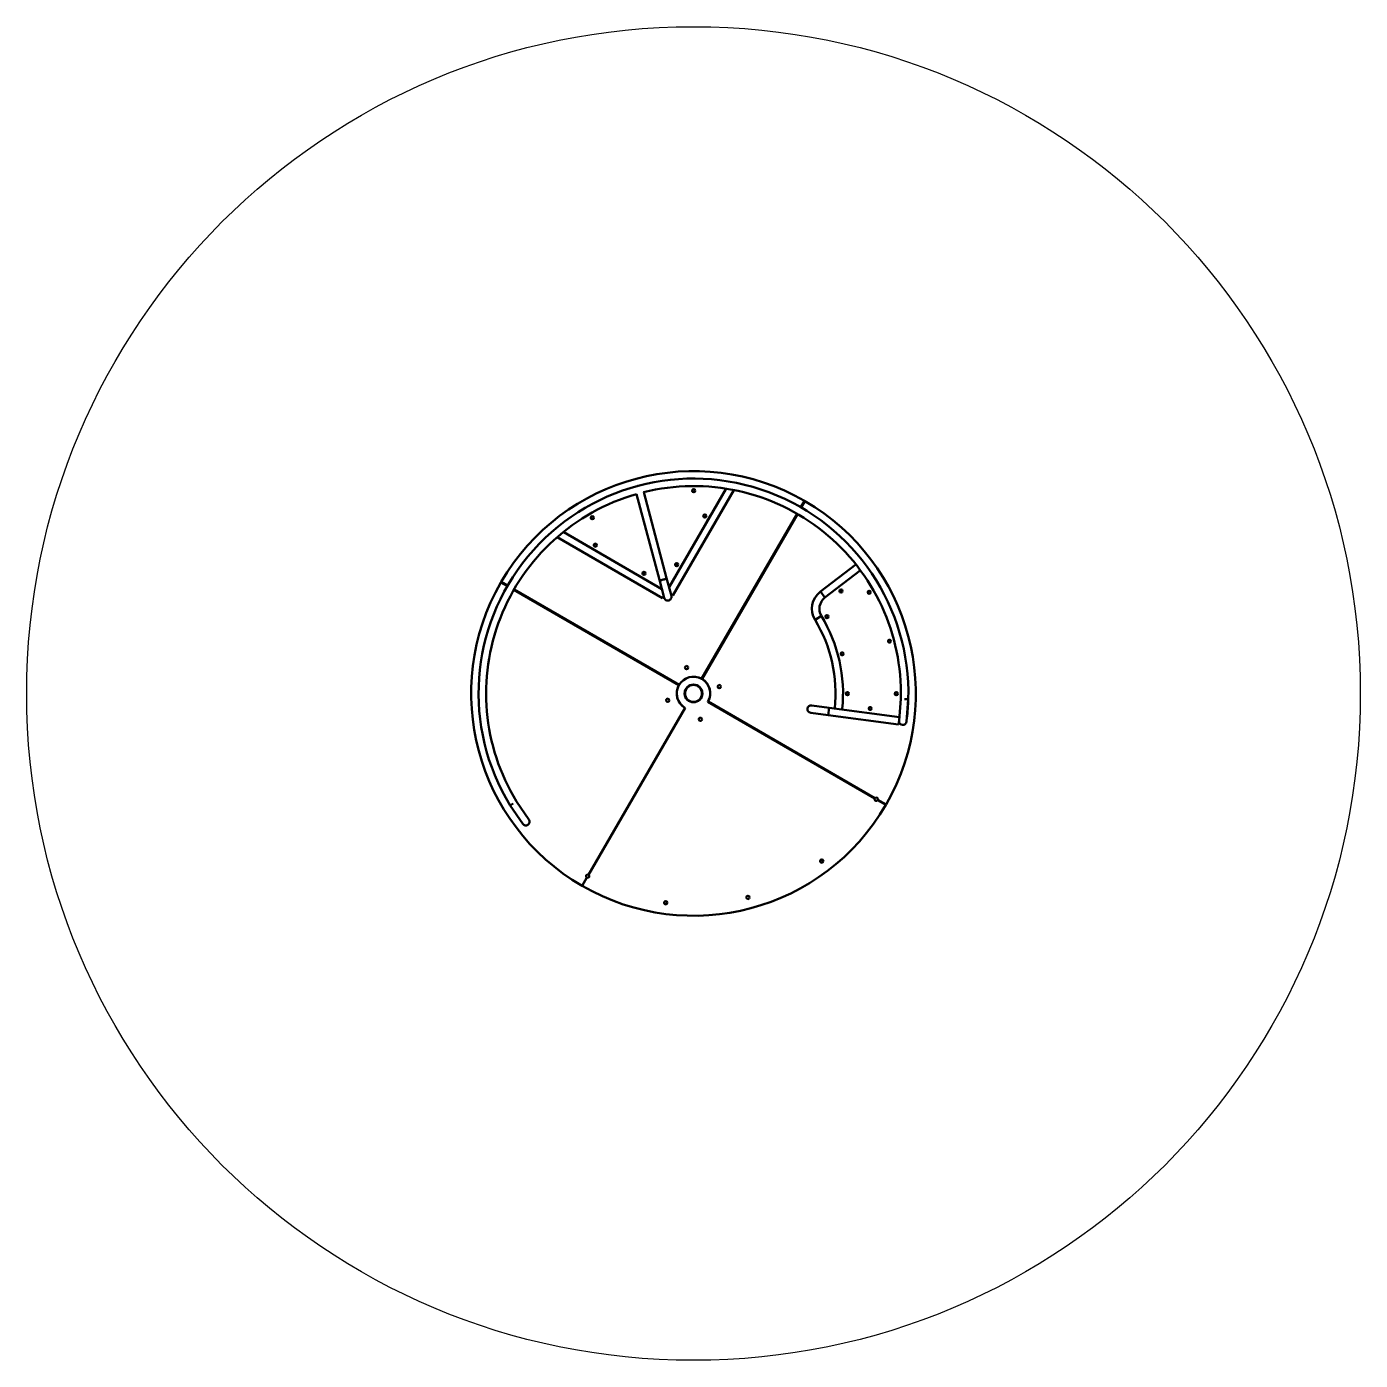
# Model space of a CAD drawing. Header units: millimetres. Extents: x -30 to 5970, y -900 to 5100.
import ezdxf

# ---------------------------------------------------------------- set-up
doc = ezdxf.new("R2010")
doc.units = ezdxf.units.MM
doc.header["$LTSCALE"] = 10
doc.layers.add('Geometrie náčrtu (ISO)', color=7, linetype='Continuous', lineweight=25)
doc.layers.add('Viditelná (ISO)', color=7, linetype='Continuous', lineweight=50)

# ---------------------------------------------------------------- blocks, each defined once
blk = doc.blocks.new('KL011')
at = {"layer": 'Geometrie náčrtu (ISO)'}
blk.add_circle((1.1, 0.4), 3000, dxfattribs=at)
at = {"layer": 'Viditelná (ISO)'}
for p, q in [((-222.9, 906.4), (-119.8, 519.7)), ((-109, 479.2), (146.1, 919.7)), ((182.8, 915.9), (-91.8, 441.7)), ((147.5, 922.2), (146.1, 919.7)), ((-255.4, 897.8), (-152.4, 511.1)), ((484.2, 838.1), (500.9, 866.9)), ((487.6, 839.9), (485.9, 840.9)), ((502.7, 865.9), (486, 837.1)), ((37.7, 66.8), (467.3, 808.9)), ((469.1, 807.9), (39.4, 65.8)), ((62.8, 775.6), (77.8, 801.6)), ((77.8, 801.6), (77.7, 801.6)), ((-582, 725.6), (-584.5, 727)), ((-582, 725.6), (-141.5, 470.5)), ((62.7, 775.6), (62.8, 775.6)), ((-137.8, 429.4), (-612, 704)), ((731.7, 581.1), (571.8, 458.7)), ((750.6, 553.1), (592.3, 431.9)), ((743.3, 566.1), (742, 567.8)), ((742, 567.8), (742.3, 567.4)), ((752.2, 554.3), (750.6, 553.1)), ((-836.2, 483.8), (-865, 500.5)), ((-864, 502.3), (-835.2, 485.6)), ((-838.1, 487.2), (-839.1, 485.5)), ((-152.4, 511.1), (-131.1, 431.2)), ((-98.5, 439.9), (-119.8, 519.7)), ((-64.9, 37.3), (-807, 467)), ((-806, 468.7), (-64, 39)), ((-137.8, 429.4), (-132.9, 438)), ((-91.8, 441.7), (-100.3, 446.6)), ((592.3, 431.9), (571.8, 458.7)), ((592.3, 431.9), (571.8, 458.7)), ((576.6, 349.1), (547.8, 331.6)), ((576.6, 349.1), (547.8, 331.6)), ((-32.3, 67.9), (-32.4, 68.4)), ((-3.3, 75.6), (-3.4, 76.1)), ((25, 71.9), (25.2, 72.3)), ((-70, 24.6), (-70.4, 24.8)), ((-54.9, 50.5), (-55.4, 50.8)), ((50.9, 56.8), (51.2, 57.3)), ((68.3, 34.2), (68.8, 34.3)), ((76, 5.2), (76.5, 5.3)), ((-73.7, -3.7), (-74.2, -3.8)), ((-66, -32.7), (-66.5, -32.8)), ((-48.7, -55.3), (-48.9, -55.8)), ((65.8, -37.3), (816.5, -472)), ((67.2, -35.8), (817.6, -470.3)), ((72.2, -23.1), (72.7, -23.4)), ((612.1, -63.5), (532.8, -52.9)), ((933.8, -23.8), (926, -121.7)), ((950.6, -24.7), (967.4, -26.1)), ((950.6, -24.7), (967.5, -25.2)), ((959.5, -125.8), (967.4, -26.1)), ((-471.6, -814.7), (-37.1, -64.3)), ((-470.7, -815.2), (-36, -64.4)), ((528.3, -86.3), (607.6, -96.9)), ((612.1, -63.5), (607.6, -96.9)), ((612.1, -63.5), (607.6, -96.9)), ((607.6, -96.9), (923.8, -138.9)), ((612.1, -63.5), (927.3, -105.4)), ((960.8, -109.8), (961.5, -109.9)), ((926, -122.4), (923.8, -138.9)), ((925.9, -122.6), (925.9, -123.1)), ((829.5, -479.5), (866.3, -500.8)), ((830.4, -477.7), (867.3, -499.1)), ((-809.7, -494), (-824.1, -502.8)), ((-809.7, -494), (-823.6, -503.6)), ((-823.6, -503.6), (-767.1, -586.1)), ((-739.3, -567), (-795.5, -484.9)), ((840.3, -485.7), (841.3, -484)), ((-500.4, -864.4), (-479.1, -827.6)), ((-499.5, -864.9), (-478.2, -828.1)), ((-485.4, -838.4), (-484.5, -838.9))]:
    blk.add_line(p, q, dxfattribs=at)
for centre, radius in [((2.2, 912.9), 7), ((2.2, 912.9), 6), ((-454.1, 791.2), 7), ((-454.1, 791.2), 6), ((52.2, 799), 7), ((52.2, 799), 6), ((-440.5, 667.7), 7), ((-440.5, 667.7), 6), ((-221.6, 540.9), 7), ((-221.6, 540.9), 6), ((-74.6, 580.1), 7), ((-74.6, 580.1), 6), ((664.9, 461.3), 7), ((664.9, 461.3), 6), ((791.7, 455.8), 7), ((791.7, 455.8), 6), ((601.3, 346.1), 7), ((601.3, 346.1), 6), ((882.6, 235.6), 7), ((882.6, 235.6), 6), ((670.2, 179), 7), ((670.2, 179), 6), ((-29.8, 116.7), 7.5), ((1.1, 0.7), 40), ((1.1, 0.7), 38), ((117.1, 31.7), 7.5), ((693.6, -0.2), 7), ((693.6, -0.2), 6), ((913.3, -0.5), 7), ((913.3, -0.5), 6), ((-114.8, -30.2), 7.5), ((796, -66.9), 7), ((32, -115.2), 7.5), ((796, -66.9), 6), ((578.4, -753.5), 7.5), ((578.4, -753.5), 6.5), ((-124, -940.8), 7.5), ((-124, -940.8), 6.5), ((245.9, -917.2), 7.5)]:
    blk.add_circle(centre, radius, dxfattribs=at)
for centre, radius, start, end in [((1.1, 0.7), 966.7, 358.46261, 211.39275), ((1.1, 0.7), 1000, 60.01362, 149.89903), ((-243.6, 918.7), 16.9, 97.00927, 112.84609), ((1.1, 0.7), 933, 358.48974, 103.90885), ((144.3, 920.7), 2, 329.92768, 81.15266), ((1.1, 0.7), 933, 105.94651, 211.36562), ((1.1, 0.7), 1000, 59.89903, 60.01362), ((1.1, 0.7), 1000, 330.01362, 59.89903), ((-581, 727.3), 2, 128.7027, 239.92768), ((751.9, 551.6), 2, 57.28073, 127.42768), ((1.1, 0.7), 1000, 150.01362, 239.89903), ((1.1, 0.7), 1000, 149.89903, 150.01362), ((-114.8, 435.6), 16.9, 194.92768, 14.92768), ((-114.8, 435.6), 16.9, 194.92768, 14.92768), ((630.7, 381.8), 96.9, 127.42768, 211.1865), ((630.7, 381.8), 63.1, 127.42768, 211.1865), ((1.1, 0.7), 639, 353.93864, 31.1865), ((1.1, 0.7), 672.7, 354.02816, 31.1865), ((1.1, 0.7), 75, 329.54571, 240.30965), ((1.1, 0.7), 75.5, 61.06608, 149.54824), ((1.1, 0.7), 75.5, 331.06608, 59.54824), ((1.1, 0.7), 75.5, 151.06608, 239.54824), ((530.5, -69.6), 16.9, 82.42768, 262.42768), ((1.1, 0.7), 966.7, 353.42643, 358.46261), ((1.1, 0.7), 672.7, 353.86294, 354.02816), ((672.2, -69.5), 2, 174.02816, 258.44433), ((942.7, -124.4), 16.8, 175.44514, 355.44514), ((942.7, -124.4), 16.9, 175.44514, 355.44514), ((823.3, -475.3), 7.5, 153.75023, 326.10513), ((823.3, -475.3), 7.5, 341.46464, 138.39072), ((1.1, 0.7), 1000, 239.95633, 329.89903), ((1.1, 0.7), 1000, 329.89903, 330.01362), ((-753.2, -576.5), 16.9, 214.41022, 34.41022), ((-753.2, -576.5), 16.9, 214.41022, 34.41022), ((-474.9, -821.4), 7.5, 63.75023, 236.10513), ((-474.9, -821.4), 7.5, 243.75023, 56.10513), ((1.1, 0.7), 1000, 239.89903, 239.95633)]:
    blk.add_arc(centre, radius, start, end, dxfattribs=at)
blk.add_ellipse((-136.1, 515.4), major_axis=(-16.3, -4.3), ratio=0.173648, start_param=0, end_param=3.141593, dxfattribs=at)
blk.add_ellipse((-136.1, 515.4), major_axis=(-16.3, -4.3), ratio=0.173648, start_param=0, end_param=3.141593, dxfattribs=at)

msp = doc.modelspace()

# ---------------------------------------------------------------- block references
msp.add_blockref('KL011', (2968.9, 2099.6))

doc.saveas('drawing.dxf')
